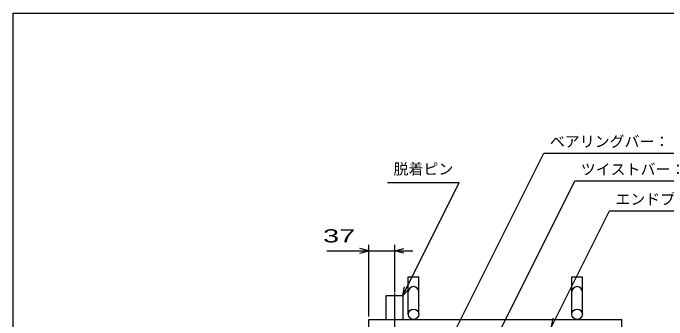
# Model space of a CAD drawing. Units: millimetres, scale not verified. Extents: x -1456 to 1385, y -1026 to 843.
# Drawn here: x -1383 to -508, y 432 to 843 of the extents above; entities that cross this region are included whole.
import ezdxf
from ezdxf.enums import TextEntityAlignment as Align

# ---------------------------------------------------------------- set-up
doc = ezdxf.new("R2010")
doc.units = ezdxf.units.MM
doc.header["$LTSCALE"] = 8
doc.linetypes.add('LONG_DASHED_DOTTED', pattern=[15.25, 12, -1.5, 0.25, -1.5])
for name, color, linetype, lineweight in [('0_2', 150, 'Continuous', 25), ('19', 6, 'Continuous', 25), ('22', 4, 'Continuous', 25)]:
    doc.layers.add(name, color=color, linetype=linetype, lineweight=lineweight)
doc.styles.add('ベクトル', font='')
doc.styles.get('ベクトル').set_extended_font_data('ベクトル')

msp = doc.modelspace()

# ---------------------------------------------------------------- linework, layer by layer
at = {"layer": '0_2'}
for p, q in [((-1383.2, -917.2), (-1383.2, 842.8)), ((-1383.2, 842.8), (1384.8, 842.8))]:
    msp.add_line(p, q, dxfattribs=at)
at = {"layer": '19'}
for p, q in [((-854, 439.5), (-854, 489.5)), ((-854, 489.5), (-840, 489.5)), ((-840, 439.5), (-840, 489.5)), ((-635, 439.5), (-635, 489.5)), ((-635, 489.5), (-621, 489.5)), ((-621, 439.5), (-621, 489.5)), ((-883.5, 432.5), (-883.5, 464.5)), ((-883.5, 464.5), (-861.5, 464.5)), ((-861.5, 464.5), (-861.5, 432.5)), ((-907, 432.5), (-568, 432.5)), ((-907, -187.5), (-907, 432.5)), ((-568, -187.5), (-568, 432.5))]:
    msp.add_line(p, q, dxfattribs=at)
at = {"layer": '19', "linetype": 'LONG_DASHED_DOTTED'}
msp.add_line((-872.5, 467.5), (-872.5, 399.5), dxfattribs=at)
at = {"layer": '19'}
for centre in [(-847, 439.5), (-628, 439.5)]:
    msp.add_circle(centre, 7, dxfattribs=at)
for centre in [(-847, 469.5), (-628, 469.5)]:
    msp.add_arc(centre, 7, 0, 180, dxfattribs=at)
at = {"layer": '22'}
for p, q in [((-825, 350.25), (-672.5, 655.25)), ((-672.5, 655.25), (-304.5, 655.25)), ((-881.75, 616), (-785.75, 616)), ((-861.5, 464.5), (-785.75, 616)), ((-752.5, 375.25), (-631.125, 618)), ((-631.125, 618), (-395.125, 618)), ((-662.5, 422.5), (-584.75, 578)), ((-584.75, 578), (-248.75, 578)), ((-907, 524.5), (-919, 527.7)), ((-907, 436.5), (-907, 532.5)), ((-872, 468.504), (-872, 532.5)), ((-872, 524.5), (-860, 527.7)), ((-963, 524.5), (-907, 524.5)), ((-919, 521.3), (-907, 524.5)), ((-907, 524.5), (-872, 524.5)), ((-860, 521.3), (-872, 524.5)), ((-872, 524.5), (-848, 524.5)), ((-861.5, 464.5), (-859.1, 476.18)), ((-861.5, 464.5), (-853.5, 473.3)), ((-662.5, 422.5), (-660.1, 434.18))]:
    msp.add_line(p, q, dxfattribs=at)

# ---------------------------------------------------------------- texts
at = {"layer": '22', "color": 2, "style": 'ベクトル'}
for s, p in [('ベアリングバー：', (-664.5, 670.85)), ('脱着ピン', (-873.75, 634)), ('ツイストバー：', (-623.125, 633.6)), ('エンドプレート：', (-576.75, 593.6))]:
    msp.add_text(s, height=14.66, dxfattribs=at).set_placement(p, align=Align.MIDDLE_LEFT)
at = {"layer": '22', "color": 2, "style": 'ベクトル', "width": 1.65}
msp.add_text(' 37 ', height=17.6, dxfattribs=at).set_placement((-979, 544.5), align=Align.MIDDLE_LEFT)

doc.saveas('drawing.dxf')
